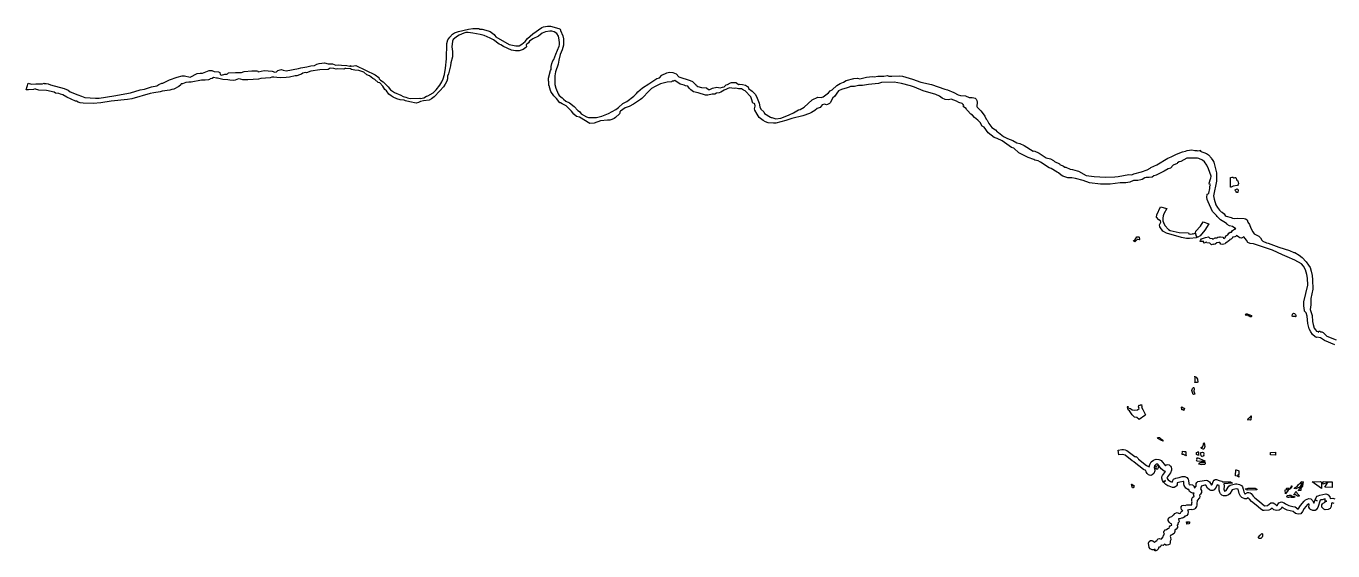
# Model space of a CAD drawing. Header units: metres. Extents: x -671 to 928, y -7 to 359.
# Drawn here: x -671 to 129, y -7 to 314 of the extents above; entities that cross this region are included whole.
import ezdxf

# ---------------------------------------------------------------- set-up
doc = ezdxf.new("R2010")
doc.units = ezdxf.units.M
doc.layers.add('water', color=7, linetype='Continuous')

msp = doc.modelspace()

# ---------------------------------------------------------------- linework, layer by layer
at = {"layer": 'water'}
for points in [[(129.94, 118.9), (123.68, 121.53), (121.15, 123.14), (119, 123.52), (118.84, 123.21), (118.02, 123.7), (116.39, 125.22), (115.25, 126.84), (114.36, 128.62), (113.53, 131.85), (113.17, 136.31), (112.45, 138.51), (111.52, 139.49), (111.36, 139.92), (110.99, 142.64), (111.09, 145.12), (113.44, 155.37), (113.31, 159.55), (112.93, 161.95), (112.13, 164.76), (110.81, 166.91), (109.56, 168.35), (105.49, 170.58), (100.87, 172.8), (97.9, 173.92), (91.82, 176.84), (80.15, 180.64), (78.22, 180.97), (76.73, 181.47), (75.92, 183.01), (74.38, 184.98), (72.85, 184.23), (71.92, 184.37), (71.19, 184.67), (69.74, 185.8), (69.57, 185.4), (68.71, 184.87), (67.39, 184.8), (67.3, 184.33), (66.5, 183.49), (65.67, 183.25), (65.45, 182.65), (64.45, 182.06), (64.17, 181.7), (63.06, 181.17), (62.94, 180.61), (61.22, 180.18), (60.19, 180.51), (59.61, 181.42), (58.96, 181.58), (57.79, 181.34), (56.83, 180.53), (55.94, 180.28), (55.46, 180.41), (54.56, 180.03), (53.52, 181.08), (51.68, 181.36), (51.48, 181.67), (49.83, 181.16), (49.57, 181.86), (49.8, 182.06), (47.65, 182.2), (47.69, 182.81), (48.3, 183.79), (50.85, 184.62), (52.64, 184.89), (53.41, 184.13), (54.93, 183.92), (55.25, 183.59), (56.75, 184.3), (57.81, 184.37), (58.38, 184.68), (59.39, 184.88), (59.65, 184.69), (60.13, 184.94), (61.43, 184.76), (62.1, 184.02), (63.01, 184.69), (63.15, 185.07), (63.7, 185.69), (64.57, 186.25), (65.21, 187.31), (66.03, 187.78), (66.72, 187.9), (67.4, 188.91), (68.6, 189.7), (69.48, 189.97), (67.33, 191.2), (65.48, 191.71), (64.19, 192.5), (63.94, 192.97), (63.18, 193.6), (60.12, 195.34), (58.09, 197.36), (57.67, 198.02), (55.17, 200.42), (52.52, 206.33), (51.95, 207.82), (51.76, 209.18), (51.86, 210.94), (51.97, 211.13), (52.46, 211.28), (52.81, 211.69), (53.51, 214.48), (53.55, 215.98), (53.84, 216.84), (53.74, 217.15), (53.28, 217.04), (53.19, 217.88), (53.92, 220.52), (54.21, 220.9), (54.22, 222.22), (52.76, 226.57), (51.62, 228.85), (50.27, 230.82), (48.93, 231.98), (46.78, 233.01), (45.94, 233.18), (39.48, 233.17), (35.72, 231.22), (34.78, 230.91), (33.81, 230.36), (33.53, 229.97), (31.13, 228.87), (29.39, 226.98), (28.06, 226.62), (25.62, 225.17), (23.96, 224.46), (20.75, 222.75), (19.3, 222.27), (18.13, 221.55), (16.33, 221.26), (14.62, 221.32), (13.73, 221.12), (12.05, 220.09), (11.32, 219.84), (9.49, 219.52), (6.68, 219.39), (4.5, 218.55), (2.13, 218.09), (-1.45, 217.96), (-7.43, 217.28), (-12.06, 217.33), (-13.47, 217.2), (-20.24, 218.12), (-24.1, 219.39), (-28.64, 220.64), (-31.06, 221.08), (-33.51, 221.06), (-36.43, 222.06), (-37.58, 222.65), (-39.14, 224.15), (-40.03, 224.56), (-43.71, 226.89), (-44.84, 227.15), (-50.06, 230.8), (-51.56, 231.52), (-53.55, 231.93), (-54.27, 232.37), (-57.61, 233.58), (-63.36, 236.43), (-66.46, 239.2), (-67.92, 239.77), (-73.56, 243.69), (-76.64, 245.25), (-78.47, 245.82), (-82.23, 248.63), (-84.63, 252.11), (-85.82, 252.71), (-87.16, 254.97), (-88.49, 256.54), (-90.6, 258.16), (-91.85, 259.54), (-92.75, 260.05), (-94.8, 262.45), (-95.42, 262.96), (-95.71, 263.5), (-97.18, 264.63), (-97.4, 264.89), (-97.02, 265.43), (-97.39, 266.12), (-98.12, 266.63), (-100.09, 267.18), (-101.47, 268), (-104.91, 269.26), (-106.42, 268.96), (-108.4, 269.05), (-110.42, 269.93), (-111.97, 271.2), (-114.24, 272.23), (-122.01, 274.5), (-127.26, 276.67), (-129.76, 277.48), (-135.29, 278.97), (-139.77, 279.66), (-147.45, 279.45), (-149.36, 278.95), (-155.38, 278.33), (-159.08, 277.75), (-161.53, 277.67), (-164.09, 277.02), (-165.21, 277.12), (-166.35, 277.02), (-167.31, 276.73), (-168.43, 276.22), (-171.94, 275.17), (-173.88, 274.36), (-176.14, 270.91), (-177.17, 270.05), (-178.8, 267.09), (-179.28, 266.63), (-180.5, 265.94), (-181.18, 265.74), (-182.33, 266.16), (-183.75, 265.74), (-184.96, 264.22), (-186.79, 263.52), (-188.25, 262.34), (-190.25, 261.12), (-191.43, 260.56), (-195.56, 259.12), (-202.42, 257.52), (-206.11, 256.32), (-212.04, 254.68), (-213.58, 254.62), (-216.86, 254.87), (-218.55, 255.46), (-219.88, 256.15), (-222.24, 258.17), (-223.6, 260.16), (-224.9, 262.55), (-225.11, 263.48), (-224.86, 264.94), (-225.07, 266.4), (-225.31, 266.69), (-226.15, 266.85), (-226.99, 269.55), (-227.54, 270.64), (-231.01, 274.38), (-231.97, 274.81), (-233.24, 275.65), (-235.04, 275.7), (-236.59, 276), (-237.57, 275.83), (-240.52, 276.15), (-243.76, 274.78), (-245.83, 273.63), (-246.87, 273.24), (-248.45, 272.99), (-249.48, 272.27), (-251.09, 272.28), (-253.7, 271.74), (-255.26, 271.72), (-259.58, 273.21), (-262.61, 273.85), (-264.26, 275.05), (-265.19, 275.95), (-266.09, 277.24), (-267.39, 277.42), (-268.31, 277.94), (-270.72, 278.57), (-273.89, 280.66), (-274.49, 280.62), (-274.7, 280.42), (-275.51, 280.26), (-276.01, 279.87), (-278.69, 279.62), (-282.66, 278.6), (-285.9, 277.05), (-288.16, 275.75), (-289.5, 274.6), (-294.16, 269.7), (-295, 269.08), (-299.21, 266.22), (-302, 264.83), (-304.31, 263.92), (-307.21, 262.02), (-307.54, 261.55), (-307.56, 260.94), (-307.91, 260.22), (-310.19, 257.98), (-311.1, 257.44), (-312.51, 256.86), (-313.84, 256.53), (-315.08, 256.53), (-319.48, 255.96), (-323.34, 254.63), (-326.08, 254.39), (-332.29, 258.29), (-334.19, 258.76), (-335.75, 260.18), (-337.14, 261.99), (-340.47, 265.32), (-342.93, 266.47), (-343.89, 267.14), (-344.25, 267.04), (-346.42, 269.76), (-348.05, 271.35), (-349.85, 274.08), (-350.77, 276.61), (-350.7, 277.32), (-351.05, 277.63), (-351, 280.08), (-351.3, 280.29), (-351.34, 282.1), (-350, 286.8), (-349.7, 287.4), (-349.6, 289.39), (-349.15, 291.09), (-348.61, 292.81), (-348.06, 293.54), (-346.87, 296.92), (-344.82, 301.86), (-344.59, 302.64), (-344.55, 304.09), (-344.88, 306.87), (-345.16, 307.85), (-346.22, 309.47), (-347.91, 310.51), (-349.3, 310.88), (-350.5, 310.89), (-353.03, 310.5), (-355.17, 309.78), (-357.5, 307.99), (-360.84, 306.28), (-362.82, 304.83), (-363.54, 303.86), (-364.92, 302.63), (-364.77, 301.46), (-365.09, 300.91), (-366.73, 299.66), (-369.18, 298.86), (-371.55, 298.97), (-373.87, 299.4), (-378.89, 301.56), (-380.38, 302.52), (-381.4, 302.96), (-384.99, 305.6), (-386.96, 306.71), (-390.6, 308.21), (-393.04, 308.91), (-397.67, 309.79), (-400.37, 310.13), (-401.93, 310.07), (-403.16, 309.82), (-406.01, 308.58), (-407.63, 307.58), (-408.87, 306.51), (-409.54, 305.78), (-409.94, 304.92), (-410.36, 301.44), (-409.99, 298.49), (-410, 295.15), (-411.01, 291.57), (-411.3, 289.72), (-412.53, 284.87), (-413.09, 283.39), (-413, 281.85), (-413.56, 280.34), (-414.57, 278.59), (-415.64, 276.92), (-417.73, 274.4), (-421.33, 270.64), (-422.81, 269.49), (-424.4, 268.68), (-427.73, 268.3), (-429.7, 267.79), (-430.95, 267.18), (-432.2, 266.95), (-436.1, 267.58), (-438.81, 268.25), (-439.71, 268.62), (-442.08, 268.84), (-444.14, 269.55), (-446.36, 270.59), (-447.65, 271.3), (-448.96, 272.32), (-450.48, 274.34), (-451.41, 275.29), (-452.71, 277.26), (-454.52, 279.27), (-455.5, 279.51), (-457.66, 281.42), (-458.77, 281.91), (-460.8, 283.55), (-462.46, 284.31), (-464.21, 285.8), (-467.29, 286.86), (-469.78, 287.14), (-471.79, 287.54), (-472.43, 287.82), (-475.41, 288.12), (-475.92, 288.08), (-476.12, 287.86), (-476.51, 287.78), (-480.19, 287.91), (-481.15, 287.69), (-482.73, 288.16), (-484.83, 288.32), (-486.24, 287.47), (-491.26, 287.29), (-496.66, 286.36), (-499.49, 285.54), (-500.25, 285.68), (-501.63, 285.23), (-502.46, 284.64), (-503.77, 284.31), (-505.3, 283.58), (-506.25, 283.52), (-509.84, 282.71), (-511.77, 282.48), (-515.2, 282.36), (-517.49, 282.49), (-519.39, 282.86), (-520.6, 282.71), (-521.6, 282.29), (-527.38, 281.91), (-528.88, 281.61), (-535.26, 281.13), (-538.39, 281.22), (-539.7, 281.6), (-541.05, 281.74), (-542.99, 280.98), (-544.16, 280.77), (-546.31, 280.92), (-547.48, 281.24), (-550.66, 281.38), (-553.89, 282.14), (-554.49, 282.13), (-556.29, 282.5), (-557.21, 281.88), (-558.44, 281.72), (-558.72, 281.37), (-559.42, 281.16), (-561.42, 280.91), (-563.65, 280.88), (-569.92, 279.73), (-571.49, 279.81), (-573.26, 279.59), (-575.36, 278.8), (-576.03, 278.8), (-576.42, 278.05), (-577.54, 277.02), (-580.63, 275.39), (-581.77, 275.24), (-583.12, 274.78), (-587.77, 274.11), (-588.87, 273.77), (-592.8, 273.27), (-595.16, 272.75), (-606.22, 269.45), (-608.97, 269), (-619.03, 267.99), (-625.28, 267.06), (-629.93, 266.74), (-636.04, 266.95), (-637.86, 267.15), (-639.07, 267.5), (-640.1, 268.01), (-640.84, 268.03), (-646.11, 270.51), (-648.56, 271.89), (-650.07, 272.44), (-651.09, 272.79), (-653.12, 273.02), (-653.83, 273.5), (-658.53, 274.59), (-663.31, 274.86), (-665.21, 275.39), (-665.45, 275.63), (-666.44, 275.31), (-669.59, 274.96), (-671.01, 274.96), (-669.79, 279.19), (-667.63, 278.49), (-665.07, 278.7), (-661.02, 278.61), (-660.07, 279.05), (-659.32, 278.76), (-659.19, 278.9), (-658.79, 278.9), (-657.46, 278.66), (-656.16, 278.07), (-647.8, 275.92), (-645.32, 274.84), (-643.98, 273.9), (-639.4, 271.97), (-637.11, 271.19), (-635.06, 270.23), (-628.58, 269.9), (-626.24, 270), (-617.25, 271.31), (-607.13, 273.24), (-601.13, 274.93), (-598.59, 275.47), (-594.3, 276.87), (-590.97, 277.48), (-589.77, 278.23), (-588.05, 279.01), (-587.32, 279.15), (-583.31, 281.22), (-578.54, 282.83), (-575.52, 283.59), (-574.17, 283.7), (-570.64, 282.85), (-566.38, 285.08), (-564.42, 285.3), (-563.04, 285.17), (-561.1, 286.13), (-558.94, 286.79), (-557.27, 286.77), (-556.02, 286.33), (-553.31, 286.05), (-552.54, 285.55), (-552.29, 284.41), (-551.88, 284.13), (-551.33, 284.06), (-549.31, 284.59), (-548.23, 284.68), (-547.79, 284.87), (-547.22, 285.43), (-542.93, 285.73), (-539.26, 285.71), (-537.46, 286.2), (-532.86, 286.67), (-529.84, 286.74), (-529.09, 286.48), (-528.9, 286.14), (-525.36, 286.78), (-520.33, 286.38), (-518.82, 285.94), (-517.73, 286.15), (-517.28, 286.39), (-516.99, 286.9), (-515.51, 287.36), (-514.63, 287.43), (-513.68, 287.04), (-511.83, 286.69), (-504.32, 288.17), (-502.91, 288.6), (-499.3, 289.12), (-496.85, 289.74), (-494.44, 289.9), (-493.06, 290.75), (-491.72, 291.25), (-488.38, 291.49), (-486.09, 290.99), (-483.59, 290.87), (-481.46, 290.14), (-479.66, 290.38), (-477.93, 290.07), (-474.65, 289.96), (-472.93, 289.57), (-472.42, 289.62), (-472.84, 290), (-471.58, 289.6), (-469.12, 289.97), (-457.32, 284.19), (-455.14, 282.49), (-454.83, 281.79), (-454.02, 280.89), (-452.38, 279.91), (-449.34, 276.77), (-448.01, 275.12), (-445.45, 273.36), (-441.69, 271.77), (-440.24, 270.99), (-438.55, 270.59), (-437.67, 270.14), (-436.72, 269.92), (-435.81, 269.81), (-430.13, 270.01), (-429.44, 269.79), (-428.68, 269.86), (-427.6, 270.14), (-425.97, 271.08), (-425.09, 271.38), (-421.92, 273.28), (-420.11, 275), (-417.74, 277.8), (-416.53, 279.89), (-415.71, 281.81), (-414.95, 284.49), (-414.3, 288.38), (-413.76, 293.93), (-413.61, 303.37), (-412.96, 305.6), (-411.7, 307.38), (-409.95, 309.08), (-408.78, 309.85), (-406.36, 310.82), (-400.29, 312.2), (-397.64, 312.57), (-393.69, 312.59), (-393.54, 312.25), (-391.85, 312.25), (-388.15, 311.26), (-386.94, 310.75), (-384.6, 308.92), (-384.23, 308.29), (-383.44, 307.59), (-375.36, 302.89), (-371.22, 302.01), (-370.25, 301.93), (-369.26, 302.07), (-367.63, 302.94), (-365.51, 304.64), (-364.22, 306.45), (-360.85, 309.43), (-355.36, 313.13), (-354.42, 313.56), (-351.83, 313.97), (-350.07, 314.06), (-344.89, 312.67), (-344.2, 312.23), (-343.95, 311.83), (-344.01, 311.3), (-342.61, 308.15), (-342.13, 306.35), (-342.05, 302.42), (-342.92, 299.49), (-344.2, 296.59), (-344.98, 293.23), (-345.34, 290.83), (-347.05, 285.97), (-347.39, 283.56), (-347.47, 278.32), (-346.88, 276.01), (-345.37, 272.58), (-344.75, 271.64), (-342.88, 270.11), (-342.2, 269.36), (-340.64, 268.09), (-338.36, 266.97), (-335.5, 264.82), (-333.41, 262.39), (-332.38, 261.84), (-331.22, 260.31), (-327.93, 258.43), (-326.74, 258.11), (-325.14, 257.98), (-322, 258.03), (-318.57, 258.8), (-314.48, 260.45), (-310.17, 262.95), (-308.42, 264.17), (-305.7, 266.58), (-303.35, 267.78), (-299.06, 271.16), (-297.45, 272.75), (-296.68, 273.72), (-293.68, 276.28), (-289.8, 278.64), (-284.94, 282.01), (-283.4, 282.45), (-281.82, 283.94), (-278.86, 285.42), (-277.29, 285.76), (-275.28, 285.64), (-274.15, 285.32), (-273.11, 284.84), (-271.41, 282.97), (-264.54, 280.73), (-263.19, 280.08), (-261.24, 278.21), (-260.73, 277.92), (-260.57, 277.52), (-259.97, 277.07), (-257.61, 276.49), (-254.56, 276.21), (-253.28, 275.3), (-252.59, 275.24), (-250.83, 275.95), (-248.32, 276.56), (-246.29, 276.25), (-244.73, 276.62), (-243.82, 276.92), (-242.52, 278.08), (-241.73, 278.34), (-239.95, 279.31), (-239.2, 279.53), (-236.7, 279.54), (-236.21, 279.38), (-235.09, 278.37), (-234.44, 278.49), (-232.47, 278.32), (-230.7, 277.8), (-229.45, 277.06), (-229.15, 276.77), (-228.83, 275.83), (-226.61, 274.26), (-224.68, 272.11), (-223.5, 269.94), (-222.43, 266.92), (-222.02, 264.56), (-221.31, 263.24), (-219.52, 261.48), (-219.17, 260.51), (-215.46, 258.23), (-214.9, 258.05), (-214.49, 258.14), (-212.08, 257.17), (-209.09, 257.66), (-207.43, 258.19), (-204, 259.62), (-201.28, 260.96), (-198.24, 262.7), (-197.16, 263.04), (-194.74, 264.44), (-189.81, 268.8), (-186.53, 270.45), (-184.38, 270.34), (-183.14, 270.66), (-179.99, 273.26), (-178.88, 274.46), (-177.65, 275.02), (-174.88, 277.72), (-172.85, 278.92), (-170.76, 279.79), (-169, 280.81), (-164.41, 281.95), (-162.16, 282.1), (-160.66, 281.74), (-156.69, 282.73), (-152.92, 283.11), (-152.04, 283.06), (-149.74, 283.41), (-146.03, 283.46), (-143.73, 283.72), (-142.9, 283.49), (-141.18, 283.4), (-136.46, 283.69), (-134.68, 283.4), (-128.58, 281.56), (-123.3, 279.62), (-116.87, 278.29), (-108.78, 275.42), (-106.99, 274.93), (-103.11, 273.36), (-100.59, 271.92), (-99.11, 271.46), (-96.12, 271.25), (-93.71, 270.35), (-91.93, 270.37), (-90.91, 270.18), (-90.1, 269.82), (-89.44, 269.3), (-89.07, 268.49), (-88.88, 267.57), (-89.15, 264.88), (-88.99, 264.42), (-86.63, 262.08), (-85.15, 260.36), (-84.18, 258.98), (-83.3, 257.15), (-82.7, 256.47), (-81.84, 254.37), (-79.94, 251.91), (-77.77, 250.45), (-76.58, 249.26), (-75.85, 248.9), (-72.83, 246.49), (-70.4, 245.18), (-67.14, 243.95), (-64.6, 242.6), (-62.84, 242.16), (-60.07, 240.98), (-54.6, 237.55), (-54.12, 237.57), (-50.91, 236.21), (-46.64, 233.43), (-43.95, 232.68), (-42.15, 231.68), (-41.48, 231.11), (-38.59, 229.63), (-38.38, 229.28), (-36.04, 228.24), (-35.34, 227.69), (-34.69, 227.59), (-32.05, 226.48), (-30.56, 226.22), (-27.75, 225.33), (-26.79, 225.21), (-22.09, 222.59), (-17.39, 222.03), (-10.4, 221.57), (-4.56, 221.72), (-2.59, 221.92), (3.9, 223.13), (5.67, 222.98), (7.05, 223.57), (11.75, 224.7), (15.23, 226.07), (16.94, 227), (17.32, 227.42), (21.12, 229.09), (27.87, 233.25), (29.75, 233.97), (33.02, 235.64), (36.77, 237.07), (38.56, 237.43), (39.64, 237.87), (42.53, 238.33), (44.41, 237.82), (45.54, 237.88), (46.17, 237.74), (47.36, 237.91), (47.77, 238.13), (47.83, 237.98), (47.49, 237.53), (51.56, 235.96), (52.64, 235.12), (54.45, 233.09), (54.35, 232.97), (54.56, 232.65), (54.73, 232.77), (56.05, 230.75), (57.1, 225.84), (57.62, 224.12), (57.59, 219.17), (55.78, 210.15), (56.07, 208.03), (57.26, 204.54), (58.19, 202.98), (59.51, 201.22), (60.49, 200.3), (61.06, 200.06), (62.29, 199.08), (62.97, 198.1), (63.57, 197.63), (66.64, 196.78), (67.34, 196.32), (68.32, 196.14), (70.38, 196.33), (74.54, 196.3), (75.31, 196.1), (76.43, 195.29), (76.83, 193.93), (77.74, 192.49), (78.62, 190.24), (79.81, 188), (80.68, 186.91), (83.45, 185.32), (84.48, 184.37), (85.25, 182.96), (86.03, 182.32), (88.15, 181.26), (89.2, 181.16), (95.67, 178.62), (102.17, 176.65), (104.89, 175.38), (105.43, 175.35), (108.2, 173.73), (110.09, 172.25), (112.43, 169.68), (113.95, 167.6), (114.89, 166.09), (115.52, 163.96), (116.12, 161.21), (116.41, 158.59), (116.52, 152.99), (115.24, 147.24), (115.35, 143.25), (114.98, 140.39), (116.15, 136.86), (116.41, 133.1), (116.75, 131.22), (117.46, 129.02), (118.12, 127.99), (118.86, 127.24), (119.06, 127.09), (119.91, 127.08), (119.82, 126.64), (120, 126.56), (120.11, 127.04), (120.49, 127.13), (120.89, 127.09), (121.26, 126.82), (122.01, 126.85), (122.91, 126.32), (124.64, 124.48), (125.07, 124.2), (130.8, 121.79)], [(129.51, 21.52), (128.41, 21.93), (127.95, 21.84), (127.67, 19.83), (127.12, 18.59), (125.97, 17.91), (124.06, 17.74), (123.31, 18.04), (122.81, 18.55), (122.15, 19.34), (121.99, 20.05), (122.03, 20.74), (122.38, 21.39), (122.92, 21.9), (124.07, 22.44), (124.12, 23.11), (125.18, 23.13), (124.12, 23.13), (124.19, 24.47), (122.21, 23.92), (121.47, 23.86), (121.05, 23.59), (119.55, 19.24), (119.07, 18.29), (118.58, 17.71), (117.88, 17.42), (116.64, 17.37), (115.18, 17.95), (114.72, 18.33), (114.15, 19.38), (114.33, 21.02), (114.09, 21.47), (113.31, 20.97), (111.34, 18.61), (110.24, 16.61), (109.21, 15.33), (107.47, 15.01), (105.98, 15.41), (104.52, 16.76), (100.85, 17.62), (99.56, 18.14), (98.19, 18.87), (97.58, 19.38), (97.09, 18.37), (95.88, 17.44), (94.4, 17.26), (92.7, 17.7), (91.64, 18.81), (90.7, 17.99), (89.58, 17.43), (86.81, 17.26), (85.87, 17.38), (84.52, 18.28), (81.96, 20.62), (79.04, 22.85), (77.7, 24.17), (77.02, 25.14), (75.92, 24.56), (74.99, 24.45), (72.99, 25.22), (72.3, 26.03), (71.44, 27.68), (70.87, 30.4), (69.54, 30.59), (67.24, 30.01), (65.74, 27.62), (64.95, 26.93), (63.54, 26.33), (61.85, 26.26), (60.75, 26.8), (60.04, 27.57), (59.6, 28.41), (59.19, 29.86), (59.26, 32.57), (57.9, 32.96), (57.4, 31.56), (56.06, 30.08), (55.28, 29.48), (54.04, 29.52), (53.21, 30.06), (52.13, 31.05), (51.11, 32.76), (50.39, 32.79), (48.19, 32.31), (48.22, 31.77), (47.79, 30.67), (48.42, 29.58), (48.49, 28.42), (47.86, 27.25), (47.19, 26.75), (47.39, 25.83), (47.17, 25), (45.84, 23.44), (45.52, 21.51), (45.58, 20.49), (45.34, 19.77), (44.44, 18.51), (44.07, 18.07), (42.77, 17.65), (41.98, 17.86), (40.7, 17.73), (40.34, 17.55), (40.02, 17.7), (39.86, 17.54), (40.19, 16.76), (40, 15), (39.41, 14.25), (38.64, 13.92), (38.19, 13.91), (37.88, 13.34), (37.26, 12.83), (36.53, 12.65), (36.08, 12.71), (35.11, 12.19), (34.39, 12.23), (34.24, 12.03), (34.61, 11.29), (34.73, 10.34), (33.99, 9.48), (34.03, 9.22), (33.55, 8.38), (33.75, 7.41), (33.68, 6.82), (32.98, 5.84), (32.03, 5.26), (31.98, 4.45), (31.58, 3.3), (30.56, 2.6), (29.86, 2.3), (29.68, 2.36), (29.13, 1.48), (29.4, 0.97), (29.57, -0.56), (29.25, -1.41), (29.2, -2.44), (28.94, -3.24), (28.13, -3.78), (27.32, -3.97), (26.56, -3.97), (25.72, -3.35), (25.03, -4.09), (23.72, -3.97), (23.12, -5.22), (22.3, -5.08), (21.87, -6.32), (21.34, -6.99), (20.4, -7.42), (19.84, -7.32), (20.02, -6.3), (19.42, -6.69), (18.17, -6.82), (16.89, -6.21), (16.47, -5.44), (15.95, -2.6), (16.44, -1.58), (17.22, -1.08), (17.92, -1.03), (18.65, -1.17), (18.65, -1.17), (19.62, -2), (20.01, -1.97), (20.69, -1.29), (21.02, -1.2), (21.25, -0.66), (21.87, -0.13), (22.67, 0.08), (23.79, -0.31), (24.22, 0.07), (24.19, 0.26), (24.86, 1.25), (25.15, 1.98), (25.71, 2.74), (25.28, 3.73), (25.44, 4.48), (25.74, 4.94), (26.19, 5.43), (27.04, 5.68), (27.72, 6.37), (28.54, 6.57), (28.76, 7.29), (29.17, 7.83), (30.21, 8.28), (30.07, 9.22), (29.45, 9.43), (28.53, 10.16), (28.01, 11.23), (28.05, 11.96), (28.65, 12.91), (29.04, 13.21), (30.25, 13.6), (31.06, 14.46), (31.44, 14.57), (32, 15.45), (32.49, 15.78), (33.52, 16.02), (34.7, 15.46), (35.58, 15.75), (35.82, 16.32), (36.33, 16.82), (36.9, 17.04), (36.86, 17.38), (36.09, 17.95), (35.89, 18.7), (35.89, 19.51), (36.52, 20.33), (37.29, 20.61), (38.48, 20.42), (39.52, 20.86), (40.94, 20.74), (42.41, 20.83), (42.44, 21.99), (42.73, 22.68), (42.52, 23.01), (42.57, 24.51), (43.19, 25.6), (43.8, 25.72), (43.93, 25.91), (43.56, 27.03), (43.87, 27.93), (42.8, 28.03), (41.71, 28.49), (41.1, 29.06), (40.78, 29.66), (40.73, 30.12), (39.97, 30.25), (38.77, 30.96), (37.88, 32.55), (37.61, 33.64), (37.58, 35.04), (37.38, 35.19), (35.21, 34.58), (33.49, 34.35), (33.42, 33.04), (33.2, 32.5), (32.78, 31.99), (31.65, 31.49), (30.7, 31.51), (28.54, 32.13), (27.89, 32.4), (26.55, 33.35), (25.19, 34.7), (26.31, 35.7), (25.16, 34.73), (24.45, 35.78), (24.12, 37.05), (24.18, 37.89), (24.5, 38.82), (26.35, 41.26), (25.48, 41.49), (23.78, 42.94), (21.71, 45.66), (20.75, 45.68), (20.4, 45.54), (19.6, 44.66), (19.41, 43.62), (19.83, 42.27), (19.83, 41.61), (19.13, 39.93), (18.2, 39.13), (17.36, 38.85), (16.62, 38.97), (15.97, 39.2), (15.16, 40.01), (14.6, 40.98), (14.42, 41.83), (12.97, 42.45), (7.24, 46.96), (7.18, 47.13), (5.98, 47.84), (1.63, 51.17), (0.33, 51.68), (-2.16, 51.34), (-2.65, 54.3), (-0.35, 54.67), (0.59, 54.67), (1.64, 54.47), (2.74, 54), (7.66, 50.33), (7.94, 50.17), (8.34, 50.33), (9.72, 49.19), (9.83, 48.75), (14.7, 44.92), (16.42, 44.09), (16.73, 45.59), (17.69, 47.16), (19.01, 48.2), (20.07, 48.62), (20.71, 48.69), (22.21, 48.64), (22.93, 48.44), (23.65, 47.99), (26.28, 44.74), (26.95, 45.3), (27.77, 45.53), (28.58, 45.29), (29.36, 44.57), (29.77, 43.83), (30, 43), (29.98, 42.1), (29.51, 40.45), (27.51, 37.94), (27.12, 37.21), (28, 36.1), (29.38, 35.03), (30.49, 34.74), (30.86, 35.8), (31.35, 36.47), (32.59, 37.23), (34.76, 37.55), (36.53, 38.12), (38.1, 38.11), (39.38, 37.49), (40.17, 36.57), (40.53, 35.65), (40.61, 33.87), (40.87, 33.14), (41.94, 33.31), (42.94, 33.13), (43.79, 32.31), (44.05, 31.6), (44.02, 31.1), (45.18, 32.15), (45.05, 32.83), (45.16, 33.87), (45.55, 34.52), (46.18, 35.02), (49.97, 35.78), (51.29, 35.84), (52.08, 35.66), (52.74, 35.3), (53.34, 34.8), (54.6, 32.86), (54.88, 33.29), (55.51, 35.17), (56.06, 35.87), (56.81, 36.24), (57.61, 36.31), (59.3, 35.61), (60.89, 35.25), (61.35, 34.91), (65.74, 34.97), (66.12, 34.88), (67.28, 34.07), (62.1, 33.59), (62.3, 32.15), (62.16, 30.34), (62.56, 29.26), (63.12, 29.34), (63.44, 29.55), (64.63, 31.58), (65.14, 32.19), (65.97, 32.79), (69.14, 33.59), (70.06, 33.59), (71.73, 33.28), (72.84, 32.69), (73.47, 31.9), (73.99, 30.42), (74.28, 28.68), (74.83, 27.63), (75.14, 27.51), (76.56, 28.35), (77.43, 28.36), (78.15, 28.12), (78.74, 27.73), (80.02, 26.1), (80.98, 25.15), (83.92, 22.9), (86.94, 20.27), (88.72, 20.36), (90.79, 22.01), (92.24, 22.08), (93.19, 21.46), (94.29, 20.39), (94.7, 20.32), (95.8, 22.03), (97.37, 22.61), (98.98, 22.11), (99.88, 21.37), (101.84, 20.45), (104.23, 19.85), (105.81, 19.67), (107.57, 18.08), (108.94, 20.43), (111.18, 23.09), (112.08, 23.85), (114.08, 24.59), (115.24, 24.38), (116.34, 23.52), (117.24, 21.91), (117.92, 23.82), (119.29, 23.2), (117.96, 23.89), (118.53, 25.27), (119.23, 26.01), (119.73, 26.4), (120.85, 26.8), (124.42, 27.52), (125.15, 27.43), (126.02, 26.9), (126.95, 25.73), (127.22, 24.75), (128.78, 24.93), (130.08, 24.57)]]:
    msp.add_lwpolyline(points, dxfattribs=at)
for points in [[(69.46, 221.27), (69.99, 219.78), (70.54, 219.29), (71, 217.57), (70.87, 217.06), (70.34, 216.46), (67.85, 215.97), (66.5, 215.38), (66.13, 215.44), (66.19, 221.3), (66.96, 221.6), (67.48, 221.56), (68.01, 221.12), (68.37, 221.03), (68.91, 221.36), (69.46, 221.27)], [(69, 213.78), (69.74, 214.25), (70.09, 214.28), (70.38, 214.22), (70.91, 213.72), (70.6, 212.12), (70.02, 212.06), (69.66, 212.24), (69.53, 212.69), (69.13, 213.08), (69, 213.78)], [(23.38, 194.86), (22.35, 195.4), (20.93, 197.12), (21.16, 198.52), (23.24, 203.31), (27.12, 202.24), (25.29, 198.99), (24.95, 197.93), (24.68, 196.42), (24.75, 194.74), (25.12, 193.69), (26.05, 191.9), (28.23, 189.56), (29.29, 188.93), (34.66, 187.69), (40.37, 187.37), (40.6, 186.91), (41.52, 186.68), (42.8, 186.85), (43.06, 187.03), (43.49, 186.89), (44.54, 187.19), (45.3, 185.13), (45.44, 185.23), (44.75, 187.47), (44.95, 188.42), (47.7, 191.42), (49.45, 194.24), (52.91, 193.02), (50.38, 189.12), (47.58, 185.53), (46.2, 184.75), (45.83, 184.69), (45.46, 185.08), (45.31, 185.01), (45.37, 184.46), (41.14, 183.89), (39.17, 183.99), (36.25, 184.56), (26.93, 187.27), (24.7, 188.5), (22.96, 191.07), (22.78, 192.31), (23.52, 194.03), (23.38, 194.86)], [(10.47, 183.32), (10.34, 183.12), (9.39, 183.39), (8.93, 183.26), (7.52, 181.92), (6.94, 182.31), (6.88, 182.63), (7.52, 182.89), (8.83, 184.91), (10.11, 184.96), (10.31, 184.73), (10.47, 183.32)], [(77.17, 136.47), (76.7, 137.14), (76.11, 137.12), (75.86, 136.77), (75.59, 136.75), (75.28, 137.16), (75.82, 137.91), (79.03, 136.69), (79.04, 136.24), (78.79, 135.89), (78.29, 135.87), (77.8, 136.34), (77.17, 136.47)], [(106.2, 136.11), (106.02, 136.02), (105.52, 136.24), (104.8, 136.25), (104.22, 136.14), (103.9, 136.42), (104.05, 137.54), (104.33, 137.71), (104.63, 138.22), (105.29, 138.09), (105.97, 137.45), (106.13, 137), (105.86, 136.84), (106.08, 136.7), (106.2, 136.11)], [(45.84, 95.76), (44.44, 95.69), (44.31, 95.81), (44.55, 96.33), (44.6, 98.39), (44.26, 99.66), (44.61, 99.24), (45.16, 99.05), (45.89, 97.71), (46.09, 95.98), (45.84, 95.76)], [(43.21, 88.43), (42.53, 90.92), (42.83, 92.07), (43.55, 92.67), (43.81, 92.66), (43.95, 91.85), (43.64, 90.4), (44.32, 88.63), (43.52, 88.32), (43.21, 88.43)], [(11.03, 82.13), (11.11, 81.99), (11.26, 82.13), (11.44, 81.98), (11.52, 82.13), (11.87, 82.11), (11.63, 81.47), (11.82, 81.24), (11.79, 80.71), (11.62, 80.65), (12.57, 79.28), (13.04, 77.92), (14.11, 76), (13.62, 75.49), (10.32, 73.05), (8.8, 74.24), (7.42, 74.57), (6.01, 75.86), (4.27, 78.33), (3.55, 79.06), (3.08, 80.75), (3.21, 81.15), (3.33, 80.26), (4.91, 79.85), (5.94, 79.09), (7.24, 78.7), (9.21, 79.03), (10.21, 79.9), (9.82, 80.93), (10.09, 81.64), (10.28, 81.86), (10.47, 81.68), (11.03, 82.13)], [(36.45, 79.06), (36.1, 80.62), (36.36, 80.77), (37.18, 80.23), (38.08, 80.01), (37.67, 78.75), (37.49, 78.66), (36.94, 79.01), (36.45, 79.06)], [(77.16, 72.66), (76.8, 73.19), (76.89, 73.73), (77.67, 74), (77.81, 74.37), (78.21, 74.6), (78.54, 75.32), (78.76, 75.33), (78.83, 74.42), (78.53, 73.58), (78.58, 72.82), (78.43, 72.7), (77.87, 72.8), (77.16, 72.66)], [(21.67, 61.38), (21.46, 61.82), (21.92, 62.11), (22.78, 61.99), (23.26, 61.39), (24.65, 60.43), (25.02, 59.77), (23.82, 60.23), (21.67, 61.38)], [(48.44, 56.13), (48.93, 56.22), (49.69, 57.75), (49.65, 58.31), (49.89, 58.75), (50.13, 58.7), (50.4, 56.5), (50.12, 55.31), (49.87, 54.93), (49.48, 54.91), (48.32, 55.37), (48.19, 55.82), (48.44, 56.13)], [(38.29, 51.32), (37.96, 51.27), (37.39, 51.56), (36.61, 51.55), (36.72, 53.59), (37.77, 53.37), (38.02, 53.54), (38.56, 53.55), (38.85, 53.29), (38.86, 51.37), (39.06, 50.83), (38.83, 50.75), (38.65, 51.17), (38.29, 51.32)], [(46.64, 51.03), (46.39, 51.48), (45.87, 51.32), (45.37, 51.67), (45.34, 52.89), (46.01, 52.97), (46.23, 53.42), (46.64, 53.04), (46.64, 51.03)], [(50.53, 47.68), (50.39, 47.37), (48.11, 47.34), (45.67, 47.56), (45.41, 47.97), (45.68, 48.83), (45.63, 49.44), (45.83, 49.79), (50.53, 47.68)], [(48.08, 52.93), (49.09, 53.07), (49.58, 52.93), (49.78, 52.05), (49.66, 51.5), (49.83, 50.77), (49.31, 50.66), (49.01, 50.27), (48.62, 50.4), (48.29, 50.78), (47.97, 51.97), (48.08, 52.93)], [(90.71, 51.47), (90.71, 52.94), (93.73, 53.07), (93.7, 51.3), (90.71, 51.47)], [(20.71, 42.76), (20.54, 43.01), (20.73, 43.94), (20.45, 44.44), (21.82, 44.91), (21.98, 44.69), (21.93, 43.41), (21.47, 42.6), (21.19, 42.54), (20.71, 42.76)], [(48.32, 45.24), (46.72, 45.74), (47, 46.35), (47.56, 46.81), (50.65, 46.77), (50.71, 45.84), (50.5, 45.54), (48.32, 45.24)], [(71.21, 41.58), (71.2, 39.32), (70.7, 39.18), (70.57, 38.91), (71.2, 38.54), (71.2, 37.72), (70.47, 38.31), (69.29, 38.49), (69.2, 38.74), (69.32, 42.15), (69.52, 42.3), (70.87, 41.84), (71.21, 41.58)], [(5.48, 33.25), (5.73, 33.46), (5.9, 33.42), (6.18, 32.91), (6.88, 32.93), (7.09, 32.39), (7.01, 31.87), (6.67, 31.3), (6.24, 31.14), (5.88, 31.76), (5.48, 33.25)], [(101.75, 30.61), (101.59, 30.31), (101.79, 30.25), (102.46, 30.76), (102.64, 31.17), (103.39, 32), (103.5, 32.41), (103.68, 32.43), (103.71, 32.04), (102.76, 30.61), (101.52, 29.81), (99.82, 27.61), (99.71, 30.03), (100.97, 30.24), (100.7, 30.47), (100.44, 31.06), (101.53, 31.3), (101.75, 30.61)], [(107.72, 29.62), (109.27, 31.5), (110.25, 34.15), (109.35, 33.8), (109.36, 32.92), (108.29, 31.68), (106.15, 30.57), (105.83, 31.15), (105.57, 31.06), (105.24, 30.61), (105.26, 30.97), (105.79, 31.48), (107.01, 32.01), (107.6, 33.13), (108.93, 34.2), (109.22, 34.75), (110.08, 35.09), (110.63, 34.92), (110.66, 34.45), (110.38, 34.18), (110.49, 33.92), (110.26, 32.13), (109.3, 31.07), (109.15, 29.61), (107.87, 29.45), (107.72, 29.62)], [(121.87, 34.67), (121.77, 30.9), (116.15, 34.94), (121.32, 35), (121.87, 34.67)], [(122.76, 33.44), (122.8, 35.03), (125.64, 34.96), (125.27, 34.3), (122.76, 33.44)], [(128.41, 34.93), (128.38, 31.36), (123.89, 31.61), (125.92, 34.96), (128.41, 34.93)], [(76.09, 30.32), (75.22, 30.38), (77, 31.05), (81.2, 31.05), (82.17, 30.34), (82.19, 29.91), (76.54, 29.73), (76.09, 30.32)], [(103.48, 25.36), (103.27, 25.49), (102.24, 25.45), (101.97, 25.6), (101.78, 25.25), (101.48, 25.26), (100.93, 25.56), (100.57, 26.12), (101.08, 26.53), (101.99, 26.81), (103.09, 26.75), (104.47, 25.77), (104.89, 25.94), (105.64, 25.7), (105.23, 25.68), (105.47, 25.42), (104.83, 25.28), (103.48, 25.36)], [(105.46, 27.74), (106.1, 28.95), (106.28, 28.9), (106.91, 27.68), (108.17, 26.5), (108.27, 26.14), (107.11, 26.19), (105.92, 26.96), (104.68, 27), (105.46, 27.74)], [(39.34, 9.11), (39.25, 10.35), (39.85, 10.44), (39.72, 9.88), (39.91, 9.7), (40.02, 10.46), (41.03, 10.4), (40.99, 9.79), (40.6, 9.17), (39.48, 8.91), (39.34, 9.11)], [(84.63, 0.24), (83.75, 0.07), (83.17, 0.73), (84.31, 2.22), (85.37, 3.17), (85.7, 2.97), (85.7, 1.52), (85.47, 1.07), (84.63, 0.24)]]:
    msp.add_lwpolyline(points, close=True, dxfattribs=at)

doc.saveas('drawing.dxf')
